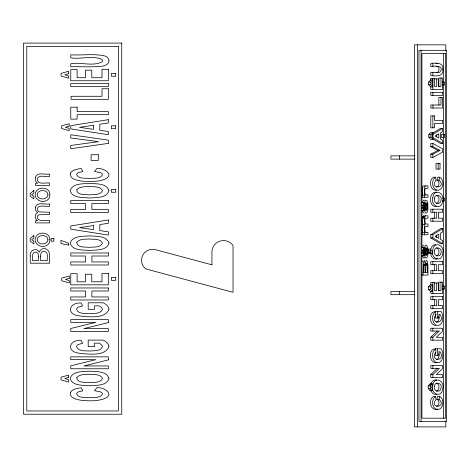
<?xml version="1.0" encoding="UTF-8"?>
<svg xmlns="http://www.w3.org/2000/svg" width="470" height="470" viewBox="0 0 470 470"><rect width="100%" height="100%" fill="white"/><g stroke="black" fill="none" stroke-linecap="round" stroke-linejoin="round"><path stroke-width="0.7" d="M424.904 210.072L425.444 206.606L424.898 203.152M424.904 255.063L425.444 251.597L424.898 248.142M427.53 207.458C428.54 203.833 425.033 199.662 424.804 205.766C423.787 209.397 427.295 213.562 427.53 207.458L425.421 207.458M427.53 252.449C428.54 248.824 425.033 244.653 424.804 250.757C423.787 254.388 427.295 258.553 427.53 252.449L425.421 252.449M426.096 232.397L425.338 232.016L424.939 230.782A3.449 0.893 -90 0 1 424.856 227.797L425.268 226.599L427.976 226.452L427.976 224.078L425.391 223.838L424.804 220.653L425.379 218.221L427.976 218.162L427.976 215.806L423.094 215.871L422.46 216.923L422.166 220.125A4.794 1.24 -90 0 0 422.518 223.555L422.8 224.449L422.166 228.402A4.917 1.275 -90 0 0 422.512 231.88L422.753 232.644M425.491 215.806L424.569 216.923L424.275 220.125A4.794 1.24 -90 0 0 424.627 223.555L424.909 224.449L424.275 228.402A4.917 1.275 -90 0 0 424.622 231.88L424.862 232.644L422.248 232.644L422.248 234.765L427.976 234.765L427.976 232.397L425.867 232.397M430.69 250.316C430.884 247.637 432.606 244.494 435.649 244.588M436.924 180.128L437.529 177.184L439.638 177.184C444.591 179.658 443.798 189.804 437.834 190.274C431.842 189.974 430.861 179.928 435.567 177.225L436.031 180.227C428.54 189.821 447.622 188.47 439.033 180.128L436.924 180.128C439.914 181.138 439.656 186.613 436.43 187.084M439.033 180.128L439.638 177.184M436.924 399.382L437.529 396.439L439.638 396.439C444.591 398.913 443.798 409.059 437.834 409.529C431.842 409.229 430.861 399.183 435.567 396.48L436.031 399.482C428.54 409.076 447.622 407.719 439.033 399.382L436.924 399.382C439.914 400.393 439.656 405.869 436.43 406.339M439.033 399.382L439.638 396.439M422.442 202.87L423.235 200.514L424.005 200.055L424.627 200.255M421.796 210.783L423.905 210.783L422.947 207.934L422.947 205.408L423.905 202.441L421.796 202.441M421.796 255.774L423.905 255.774L422.947 252.925L422.947 250.398L423.905 247.432L421.796 247.432M422.653 246.879L423.235 245.505L424.005 245.046M430.943 384.196C431.419 381.528 433.963 379.231 436.765 380.001M423.664 261.432L424.011 260.727A5.658 1.463 -90 0 1 424.757 260.633M432.882 134.737L431.889 135.924L432.882 137.034M428.681 82.097L430.637 79.976L432.747 79.976L432.747 82.291L431.76 83.484L432.747 84.588L432.747 86.915L430.637 86.915L428.681 84.764L428.681 82.097L430.79 82.097L432.747 79.976M428.816 134.543L430.773 132.423L432.882 132.423L432.882 139.361L430.773 139.361L428.816 137.205L428.816 134.543L430.925 134.543L432.882 132.423M428.446 286.823L430.403 284.697L432.512 284.697L432.512 287.017L431.525 288.204L432.512 289.314L432.512 291.641L430.403 291.641L428.446 289.485L428.446 286.823L430.555 286.823L432.512 284.697M428.264 385.935L430.22 383.814L432.329 383.814L432.329 386.129L431.337 387.315L432.329 388.426L432.329 390.752L430.22 390.752L428.264 388.596L428.264 385.935L430.373 385.935L432.329 383.814M430.779 337.207L432.882 337.207L439.38 331.056L430.779 331.056L430.779 328.236L442.605 328.236L442.605 331.279L436.266 337.337L442.605 337.337L442.605 340.157L430.779 340.157L430.779 337.207L437.27 331.056M430.779 374.525L432.882 374.525L439.38 368.374L430.779 368.374L430.779 365.554L442.605 365.554L442.605 368.603L436.266 374.661L442.605 374.661L442.605 377.475L430.779 377.475L430.779 374.525L437.27 368.374M424.868 257.707L423.588 258.024L422.565 255.997M432.6 133.263L440.496 128.375L442.605 128.375L442.605 131.676L440.396 132.987L440.396 138.991L442.605 140.236L442.605 143.45L440.496 143.45L432.6 138.697M432.882 134.391L442.605 128.375M430.779 234.689L440.496 228.667L442.605 228.667L442.605 231.969L440.396 233.285L440.396 239.289L442.605 240.528L442.605 243.748L440.496 243.748L430.779 237.896L430.779 234.689L432.882 234.689L442.605 228.667M421.807 261.614L422.46 261.596M437.97 150.371L430.779 154.172L430.779 157.462L432.882 157.462L442.605 152.092L442.605 148.855L432.882 143.473L430.779 143.473L430.779 146.693L437.97 150.371L439.38 150.371M430.779 154.172L432.882 154.172L440.079 150.371L432.882 146.693L430.779 146.693M438.863 314.565L440.267 314.565C445.666 325.011 428.993 324.012 435.943 314.706L435.578 311.692C431.184 314.383 431.677 322.949 436.278 325.305C443.615 326.721 443.997 315.858 441.265 311.498L435.285 311.498M438.863 351.883L440.267 351.883C445.666 362.335 428.993 361.336 435.943 352.024L435.578 349.01C431.184 351.701 431.677 360.273 436.278 362.623C443.615 364.038 443.997 353.181 441.265 348.816L435.285 348.816M437.77 258.67C434.309 260.521 430.696 257.143 430.708 253.624M437.776 409.047C430.614 412.026 427.917 399.453 433.457 396.48L435.567 396.48M436.407 203.481C439.902 202.552 439.926 196.219 436.395 195.314M436.407 255.962C439.902 255.028 439.926 248.701 436.395 247.796M436.407 391.252C439.902 390.317 439.926 383.984 436.395 383.085M436.336 322.349C438.992 321.762 439.327 318.407 438.745 316.21M436.336 359.668C438.992 359.08 439.327 355.725 438.745 353.528M425.75 185.903L424.909 186.326L424.392 188.358L424.31 192.054L424.868 195.138L422.248 195.138L422.248 197.277L427.976 197.277L427.976 194.903L425.867 194.903M436.953 362.652C429.216 364.638 427.794 348.235 435.578 349.01M436.795 206.559C428.34 207.975 428.399 190.873 436.765 192.23M436.795 394.324C434.104 395.053 431.56 393.002 430.996 390.423M436.812 190.15C430.056 191.396 428.37 180.057 433.457 177.225L435.567 177.225M436.043 72.439L437.664 72.327C439.885 71.046 439.509 65.718 436.154 66.528M434.574 78.878L438.322 78.878L438.322 86.421L440.972 86.421L440.972 78.026M442.411 82.074L444.52 82.074L444.52 84.958L442.411 84.958M428.681 84.764L430.79 84.764L432.747 86.915M428.816 137.205L430.925 137.205L432.882 139.361M414.851 155.852L390.911 155.852L390.911 159.13L414.851 159.13M442.411 198.076L444.52 198.076L444.52 200.954L442.411 200.954M425.097 203.669L427.207 203.669M425.25 204.291L427.359 204.291M425.356 204.985L427.465 204.985M421.543 205.408L422.947 205.408M425.421 205.76L427.53 205.76M425.444 206.606L427.553 206.606M421.543 207.934L422.947 207.934M425.356 208.234L427.465 208.234M425.25 208.933L427.359 208.933M425.097 209.555L427.207 209.555M422.63 216.435L424.739 216.435M422.46 216.923L424.569 216.923M422.33 217.545L424.439 217.545M422.236 218.286L424.345 218.286M422.8 224.449L424.909 224.449M430.779 237.896L432.882 237.896L442.605 243.748M425.097 248.659L427.207 248.659M428.734 252.678L430.22 253.741L432.329 253.741L432.329 251.914L430.344 249.1L428.235 249.1L428.235 251.033M425.25 249.282L427.359 249.282M425.356 249.981L427.465 249.981M421.543 250.398L422.947 250.398M427.682 250.346L429.087 250.346L429.087 253.048L427.682 253.048M425.421 250.751L427.53 250.751M425.444 251.597L427.553 251.597M428.94 252.325L430.344 252.325L432.329 253.741M421.543 252.925L422.947 252.925M425.356 253.224L427.465 253.224M425.25 253.923L427.359 253.923M425.097 254.546L427.207 254.546M425.544 263.523L426.948 263.523L427.224 264.498L427.389 272.524L425.28 272.524M425.703 263.958L427.107 263.958M423.364 264.44L424.768 264.44L424.921 265.051L425.08 272.524L422.971 272.524M425.82 264.498L427.224 264.498M423.511 265.051L424.921 265.051M425.902 265.162L427.306 265.162M421.572 275.079L427.976 275.079L427.894 264.598L427.183 261.067A5.658 1.463 -90 0 0 426.12 260.727L425.315 264.128L424.856 262.101L424.257 261.426L423.323 263.088L422.977 275.079M434.574 282.964L438.322 282.964L438.322 290.507L440.972 290.507L440.972 282.112M442.411 286.159L444.52 286.159L444.52 289.038L442.411 289.038M428.446 289.485L430.555 289.485L432.512 291.641M414.851 291.394L390.911 291.394L390.911 294.672L414.851 294.672M435.578 311.692C428.346 311.017 428.963 325.152 435.602 325.551M428.264 388.596L430.373 388.596L432.329 390.752M435.884 63.491L437.376 63.556M425.996 194.903L425.679 194.833C424.422 193.152 424.445 190.144 425.444 188.341L427.976 188.276L427.976 185.903L423.64 185.903L422.8 186.326L422.166 190.685L422.759 195.138M424.058 213.168L423.182 212.628L422.565 211.007M432.882 137.598L442.605 143.45M426.948 263.523L426.267 263.276L425.867 264.351L425.667 272.524M424.768 264.44L424.099 264.058L423.734 264.968L423.564 272.524M445.807 50.713L445.807 44.844L414.387 44.844L414.387 426.907L445.807 426.907L445.807 421.044M443.545 53.58L443.545 82.185M443.545 85.123L443.545 135.008M443.545 137.205L443.545 198.099M443.545 201.031L443.545 286.13M443.545 289.062L443.545 418.177M443.404 82.074L443.404 84.958M443.404 134.543L443.404 137.422M443.404 198.076L443.404 200.954M443.404 286.159L443.404 289.038M440.972 97.449L440.972 104.992L430.855 104.992L430.855 108.029L442.605 108.029L442.605 97.449L438.863 97.449L438.863 104.992M439.033 314.565L439.033 318.037L435.285 318.037L435.285 314.406M439.033 351.883L439.033 355.355L435.285 355.355L435.285 352.453M438.863 86.421L438.863 78.026L442.605 78.026L442.605 89.459L430.779 89.459L430.779 86.668M438.863 290.507L438.863 282.112L442.605 282.112L442.605 293.538L430.779 293.538L430.779 291.453M438.152 163.437L438.152 169.094M437.394 311.498L437.394 318.037M437.394 348.816L437.394 355.355M436.683 78.878L436.683 86.421L434.527 86.421L434.527 78.314L430.779 78.314L430.779 80.405M436.683 282.964L436.683 290.507L434.527 290.507L434.527 282.399L430.779 282.399L430.779 285.184M436.654 134.643L436.654 136.694M436.654 234.941L436.654 237.673M434.603 212.24L434.603 218.186M434.603 264.716L434.603 270.661M434.603 299.713L434.603 305.659M432.964 104.992L432.964 108.029M432.882 63.491L432.882 66.528M432.882 72.439L432.882 75.476M432.882 78.314L432.882 89.459M432.882 92.343L432.882 95.381M432.882 115.902L432.882 127.84M432.882 143.473L432.882 146.693M432.882 154.172L432.882 157.462M432.882 209.203L432.882 212.24M432.882 218.186L432.882 221.217M432.882 234.689L432.882 237.896M432.882 261.684L432.882 264.716M432.882 270.661L432.882 273.699M432.882 282.399L432.882 293.538M432.882 296.676L432.882 299.713M432.882 305.659L432.882 308.69M432.882 328.236L432.882 331.056M432.882 337.207L432.882 340.157M432.882 365.554L432.882 368.374M432.882 374.525L432.882 377.475M430.925 134.543L430.925 137.205M430.79 82.097L430.79 84.764M430.555 286.823L430.555 289.485M430.344 249.1L430.344 252.325M430.373 385.935L430.373 388.596M430.22 383.814L430.22 384.971M430.22 389.589L430.22 390.752M428.387 250.346L428.387 253.048M424.357 195.138L424.357 197.277M424.357 232.644L424.357 234.765M423.905 202.441L423.905 205.132L423.323 206.577L423.905 208.069L423.905 210.783M423.905 247.432L423.905 250.122L423.323 251.567L423.905 253.06L423.905 255.774M421.073 50.302L421.073 421.449M417.548 44.844L417.548 426.907M399.629 155.852L399.629 159.13M399.629 291.394L399.629 294.672M30.256 255.968L30.256 263.218L49.573 263.218C48.904 258.888 51.4 251.908 46.495 249.2A5.658 5.658 0 0 0 42.4 248.865L39.991 250.716L39.298 252.267C36.883 246.903 28.976 250.628 30.256 255.968M38.375 256.479L38.375 260.662L32.536 260.662C32.853 257.995 31.232 252.267 35.503 252.079C37.841 251.955 38.587 254.593 38.375 256.479M40.655 256.191L40.655 260.662L47.294 260.662C46.83 257.83 48.704 252.566 44.844 251.374C41.959 250.569 40.209 253.677 40.655 256.191M424.304 205.226L424.951 211.952L426.167 213.168L427.301 212.146A5.881 1.522 -90 0 0 427.935 209.262L427.835 203.222L426.737 200.255L425.708 200.167L425.033 201.084L424.304 205.226M424.304 250.216L424.951 256.943L426.167 258.159L427.301 257.137A5.881 1.522 -90 0 0 427.935 254.252L427.835 248.213L426.737 245.252L425.708 245.164L425.033 246.074L424.304 250.216M442.775 69.307C444.132 76.581 435.602 76.369 430.779 75.476L430.779 72.439L439.773 72.327C445.049 65.659 435.408 65.63 430.779 66.528L430.779 63.491C435.367 62.833 443.968 62.152 442.775 69.307M432.799 197.841C430.068 206.013 442 210.889 442.693 200.966C445.325 192.747 433.593 187.883 432.799 197.841M432.799 250.316C430.068 258.494 442 263.37 442.693 253.442C445.325 245.228 433.593 240.364 432.799 250.316M432.799 385.606C430.068 393.784 442 398.654 442.693 388.731C445.325 380.512 433.593 375.653 432.799 385.606M434.45 198.493C432.664 203.439 440.731 205.719 441.042 200.255C442.787 195.379 434.709 193.07 434.45 198.493M434.45 250.974C432.664 255.921 440.731 258.2 441.042 252.731C442.787 247.86 434.709 245.552 434.45 250.974M434.45 386.264C432.664 391.21 440.731 393.49 441.042 388.02C442.787 383.144 434.709 380.841 434.45 386.264M35.332 207.282L35.262 208.263A4.794 4.794 0 0 0 36.642 211.694L37.712 212.587L35.908 213.985L35.262 216.541A4.917 4.917 0 0 0 36.613 220.013L37.541 220.783L35.579 220.783L35.579 222.903L49.573 222.903L49.573 220.53C45.913 219.778 40.755 222.063 37.847 218.914A3.449 3.449 0 0 1 37.518 215.93L39.098 214.731L49.573 214.59L49.573 212.217L39.574 211.97A3.061 3.061 0 0 1 37.565 210.137C36.031 203.545 46.595 207.153 49.573 206.301L49.573 203.939C45.596 205.037 36.86 201.242 35.332 207.282M49.891 194.739L49.421 197.4A5.881 5.881 0 0 1 46.959 200.285C41.489 203.798 32.818 198.839 35.738 192.118C38.358 185.762 50.243 187.307 49.891 194.739M49.891 239.729L49.421 242.391A5.881 5.881 0 0 1 46.959 245.275C41.489 248.789 32.818 243.83 35.738 237.109C38.358 230.752 50.243 232.297 49.891 239.729M35.379 177.607L35.837 181.391L37.571 183.276L35.579 183.276L35.579 185.409L49.573 185.409L49.573 183.036C46.007 182.319 37.806 185.315 37.318 179.323C38.064 173.788 46.277 177.566 49.573 176.409L49.573 174.035C45.425 175.04 36.854 171.433 35.379 177.607M47.94 194.739C47.828 200.355 37.336 200.361 37.224 194.739C37.365 189.14 47.799 189.157 47.94 194.739M47.94 239.729C47.828 245.346 37.336 245.352 37.224 239.729C37.365 234.131 47.799 234.148 47.94 239.729M108.969 309.213C105.392 319.453 87.385 316.71 78.989 315.858C65.688 314.23 69.114 302.245 81.169 302.986L82.579 305.994L78.208 307.192L77.004 308.173L76.604 309.377C78.19 314.201 85.07 313.302 89.112 313.713C93.395 313.237 100.556 314.324 102.489 309.407L101.549 307.498L99.282 305.853L94.517 305.853L94.517 309.325L88.19 309.325L88.19 302.786L103.153 302.786C105.797 304.037 108.641 306.076 108.969 309.213M108.969 346.537C105.392 356.777 87.385 354.033 78.989 353.176C65.688 351.548 69.114 339.563 81.169 340.304L82.579 343.317L78.208 344.51L77.004 345.497L76.604 346.696C78.19 351.525 85.07 350.62 89.112 351.031C93.395 350.561 100.556 351.642 102.489 346.731L101.549 344.815L99.282 343.171L94.517 343.171L94.517 346.649L88.19 346.649L88.19 340.11L103.153 340.11C105.797 341.355 108.641 343.4 108.969 346.537M108.969 60.595C109.093 64.114 105.35 65.594 102.466 66.153C91.961 67.445 81.31 66.411 70.764 66.764L70.764 63.732C80.781 61.881 92.86 66.752 102.137 61.823L102.489 60.689L102.154 59.555C92.813 54.884 80.787 59.643 70.764 57.816L70.764 54.784C82.027 55.536 93.653 53.451 104.769 55.936C106.849 56.629 109.011 58.168 108.969 60.595M70.377 173.219C69.225 179.094 77.362 180.368 81.551 181.079C88.965 181.79 96.697 182.013 103.858 179.634C115.761 175.263 103.776 167.573 96.849 168.471L94.517 171.415L100.562 172.666L102.008 173.624L102.489 174.746C100.345 179.329 93.454 177.889 89.318 178.436C85.299 177.936 78.578 179.211 76.604 174.687L77.027 173.565L78.296 172.631L82.908 171.521L81.116 168.513C77.356 169.118 72.492 169.517 70.377 173.219M70.377 392.474C69.225 398.349 77.362 399.623 81.551 400.334C88.965 401.045 96.697 401.268 103.858 398.889C115.761 394.518 103.776 386.822 96.849 387.727L94.517 390.67L100.562 391.921L102.008 392.879L102.489 394.001C100.345 398.584 93.454 397.144 89.318 397.69C85.299 397.191 78.578 398.46 76.604 393.942L77.027 392.82L78.296 391.886L82.908 390.776L81.116 387.768C77.356 388.373 72.492 388.772 70.377 392.474M108.969 190.667C106.784 198.305 96.109 197.429 89.776 197.976C83.419 197.324 72.38 198.499 70.124 190.708C72.409 183.018 83.19 183.958 89.6 183.4C95.974 183.958 106.69 183.024 108.969 190.667M108.969 243.143C106.784 250.786 96.109 249.905 89.776 250.451C83.419 249.805 72.38 250.98 70.124 243.184C72.409 235.499 83.19 236.439 89.6 235.875C95.974 236.439 106.69 235.499 108.969 243.143M108.969 378.432C106.784 386.07 96.109 385.194 89.776 385.741C83.419 385.095 72.38 386.27 70.124 378.473C72.409 370.789 83.19 371.723 89.6 371.165C95.974 371.723 106.69 370.789 108.969 378.432M76.804 189.786C76.71 195.485 85.64 194.41 89.523 194.844C93.689 194.404 100.539 195.361 102.489 190.673C100.521 185.956 93.606 186.995 89.417 186.531C85.24 186.86 79.771 186.196 76.804 189.786M76.804 242.262C76.71 247.96 85.64 246.891 89.523 247.326C93.689 246.879 100.539 247.843 102.489 243.155C100.521 238.431 93.606 239.477 89.417 239.013C85.24 239.336 79.771 238.678 76.804 242.262M76.804 377.551C76.71 383.25 85.64 382.18 89.523 382.615C93.689 382.169 100.539 383.126 102.489 378.444C100.521 373.721 93.606 374.76 89.417 374.302C85.24 374.625 79.771 373.967 76.804 377.551M33.84 190.579L30.151 193.54L30.151 196.072L33.84 198.916L33.84 196.201L31.602 194.715L33.84 193.264L33.84 190.579M33.84 235.57L30.151 238.531L30.151 241.063L33.84 243.907L33.84 241.192L31.602 239.706L33.84 238.255L33.84 235.57M438.763 133.962L435.155 136.03L438.763 138.062L438.763 133.962M438.763 234.254L435.155 236.328L438.763 238.355L438.763 234.254M68.661 73.584L64.842 74.771L68.661 75.876L68.661 78.202L61.1 76.052L61.1 73.385L68.661 71.264L68.661 73.584M69.166 126.025L65.348 127.217L69.166 128.322L69.166 130.648L61.605 128.498L61.605 125.831L69.166 123.71L69.166 126.025M69.319 278.305L65.5 279.497L69.319 280.602L69.319 282.928L61.758 280.778L61.758 278.111L69.319 275.99L69.319 278.305M68.608 377.416L64.795 378.609L68.608 379.713L68.608 382.039L61.053 379.889L61.053 377.222L68.608 375.101L68.608 377.416M108.329 322.573L83.83 328.63L108.329 328.63L108.329 331.444L70.764 331.444L70.764 328.495L95.851 322.344L70.764 322.344L70.764 319.524L108.329 319.524L108.329 322.573M108.329 359.891L83.83 365.948L108.329 365.948L108.329 368.768L70.764 368.768L70.764 365.813L95.851 359.662L70.764 359.662L70.764 356.848L108.329 356.848L108.329 359.891M108.329 119.662L70.764 125.678L70.764 128.892L108.329 134.743L108.329 131.524L99.799 130.284L99.799 124.274L108.329 122.964L108.329 119.662M108.329 219.96L70.764 225.976L70.764 229.184L108.329 235.035L108.329 231.816L99.799 230.576L99.799 224.572L108.329 223.262L108.329 219.96M93.465 125.249L79.524 127.323L93.465 129.35L93.465 125.249M93.465 225.547L79.524 227.615L93.465 229.642L93.465 225.547M108.329 143.379L70.764 148.755L70.764 145.465L98.565 141.658L70.764 137.98L70.764 134.761L108.329 140.142L108.329 143.379M121.748 43.093L23.5 43.093L23.5 414.24L121.748 414.24L121.748 43.093M118.469 46.366L26.772 46.366L26.772 410.962L118.469 410.962L118.469 46.366M446.5 50.302L418.964 50.302L418.964 421.449L446.5 421.449L446.5 50.302M445.654 53.58L421.919 53.58L421.919 418.177L445.654 418.177L445.654 53.58M108.329 69.319L102.002 69.319L102.002 77.709L91.773 77.709L91.773 70.165L85.446 70.165L85.446 77.709L77.115 77.709L77.115 69.601L70.764 69.601L70.764 80.746L108.329 80.746L108.329 69.319M115.726 73.367L111.402 73.367L111.402 76.246L115.726 76.246L115.726 73.367M108.329 83.637L70.764 83.637L70.764 86.668L108.329 86.668L108.329 83.637M108.329 88.742L102.002 88.742L102.002 96.285L71.07 96.285L71.07 99.317L108.329 99.317L108.329 88.742M442.605 92.343L430.779 92.343L430.779 95.381L442.605 95.381L442.605 92.343M77.115 107.189L70.764 107.189L70.764 119.133L77.115 119.133L77.115 114.674L108.329 114.674L108.329 111.637L77.115 111.637L77.115 107.189M434.527 115.902L430.779 115.902L430.779 127.84L434.527 127.84L434.527 123.381L442.605 123.381L442.605 120.349L434.527 120.349L434.527 115.902M115.726 125.837L111.402 125.837L111.402 128.715L115.726 128.715L115.726 125.837M444.52 134.543L441.295 134.543L441.295 137.422L444.52 137.422L444.52 134.543M98.312 154.73L91.11 154.73L91.11 160.388L98.312 160.388L98.312 154.73M440.014 163.437L436.043 163.437L436.043 169.094L440.014 169.094L440.014 163.437M115.726 189.363L111.402 189.363L111.402 192.242L115.726 192.242L115.726 189.363M108.329 200.496L70.764 200.496L70.764 203.528L85.546 203.528L85.546 209.473L70.764 209.473L70.764 212.505L108.329 212.505L108.329 209.473L91.903 209.473L91.903 203.528L108.329 203.528L108.329 200.496M442.605 209.203L430.779 209.203L430.779 212.24L436.712 212.24L436.712 218.186L430.779 218.186L430.779 221.217L442.605 221.217L442.605 218.186L438.357 218.186L438.357 212.24L442.605 212.24L442.605 209.203M53.856 238.478L51.154 238.478L51.154 241.18L53.856 241.18L53.856 238.478M108.329 252.972L70.764 252.972L70.764 256.009L85.546 256.009L85.546 261.954L70.764 261.954L70.764 264.986L108.329 264.986L108.329 261.954L91.903 261.954L91.903 256.009L108.329 256.009L108.329 252.972M442.605 261.684L430.779 261.684L430.779 264.716L436.712 264.716L436.712 270.661L430.779 270.661L430.779 273.699L442.605 273.699L442.605 270.661L438.357 270.661L438.357 264.716L442.605 264.716L442.605 261.684M108.329 273.399L102.002 273.399L102.002 281.794L91.773 281.794L91.773 274.251L85.446 274.251L85.446 281.794L77.115 281.794L77.115 273.687L70.764 273.687L70.764 284.832L108.329 284.832L108.329 273.399M115.726 277.453L111.402 277.453L111.402 280.332L115.726 280.332L115.726 277.453M108.329 287.969L70.764 287.969L70.764 291L85.546 291L85.546 296.946L70.764 296.946L70.764 299.978L108.329 299.978L108.329 296.946L91.903 296.946L91.903 291L108.329 291L108.329 287.969M442.605 296.676L430.779 296.676L430.779 299.713L436.712 299.713L436.712 305.659L430.779 305.659L430.779 308.69L442.605 308.69L442.605 305.659L438.357 305.659L438.357 299.713L442.605 299.713L442.605 296.676M68.608 245.029L60.947 243.613L60.947 240.387L68.608 243.207L68.608 245.029M211.941 264.827L155.353 249.664A10.992 10.992 0 0 0 145.7 268.911L233.026 292.311L233.026 245.51A11.621 11.621 0 0 0 211.941 251.162L211.941 264.827"/></g></svg>
